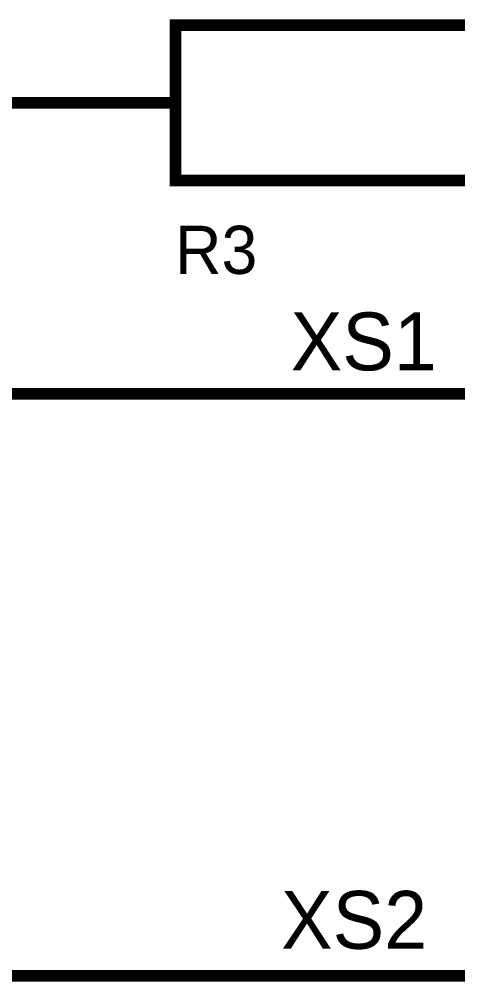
# Model space of a CAD drawing. Header units: millimetres. Extents: x 0 to 841, y 0 to 594.
# Drawn here: x 141.08 to 152.38, y 222.34 to 247.15 of the extents above; entities that cross this region are included whole.
import ezdxf

# ---------------------------------------------------------------- set-up
doc = ezdxf.new("R2010")
doc.units = ezdxf.units.MM
doc.layers.add('Sheet', color=255, linetype='Continuous')

msp = doc.modelspace()

# ---------------------------------------------------------------- linework, layer by layer
at = {"layer": 'Sheet', "const_width": 0.3}
msp.add_lwpolyline([(145.11, 246.998), (155.094, 246.998), (155.094, 242.99), (145.11, 242.99), (145.11, 246.998)], close=True, dxfattribs=at)
for points in [[(137.61, 244.994), (140.11, 244.994), (142.61, 244.994)], [(145.11, 244.994), (142.61, 244.994)], [(157.594, 237.491), (147.61, 237.491), (130.11, 237.491), (130.11, 241.499), (130.11, 241.499)], [(157.594, 222.486), (157.594, 222.486), (147.61, 222.486), (130.11, 222.486), (130.11, 226.494)]]:
    msp.add_lwpolyline(points, dxfattribs=at)

# ---------------------------------------------------------------- texts
at = {"layer": 'Sheet'}
for s, height, p in [('R3', 1.2427, (145.094, 240.582)), ('XS1', 1.4912, (148.076, 238.097)), ('XS2', 1.4912, (147.827, 223.185))]:
    msp.add_text(s, height=height, dxfattribs=at).set_placement(p)

doc.saveas('drawing.dxf')
